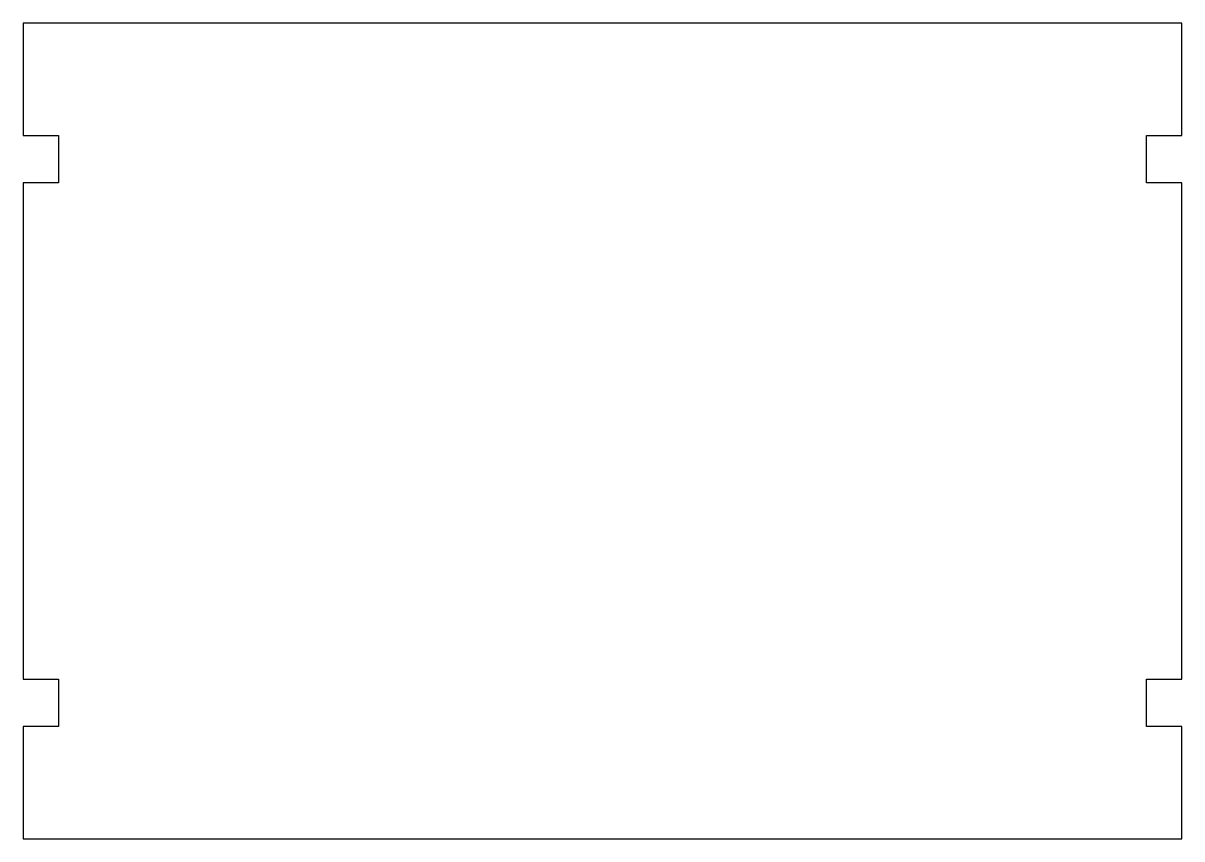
# Model space of a CAD drawing. Header units: millimetres. Extents: x 0 to 98, y 0 to 69.
import ezdxf

# ---------------------------------------------------------------- set-up
doc = ezdxf.new("R2010")
doc.units = ezdxf.units.MM

msp = doc.modelspace()

# ---------------------------------------------------------------- linework, layer by layer
msp.add_lwpolyline([(3, 9.5), (0, 9.5), (0, 0), (98, 0), (98, 9.5), (95, 9.5), (95, 13.5), (98, 13.5), (98, 55.5), (95, 55.5), (95, 59.5), (98, 59.5), (98, 69), (0, 69), (0, 59.5), (3, 59.5), (3, 55.5), (0, 55.5), (0, 13.5), (3, 13.5)], close=True)

doc.saveas('drawing.dxf')
